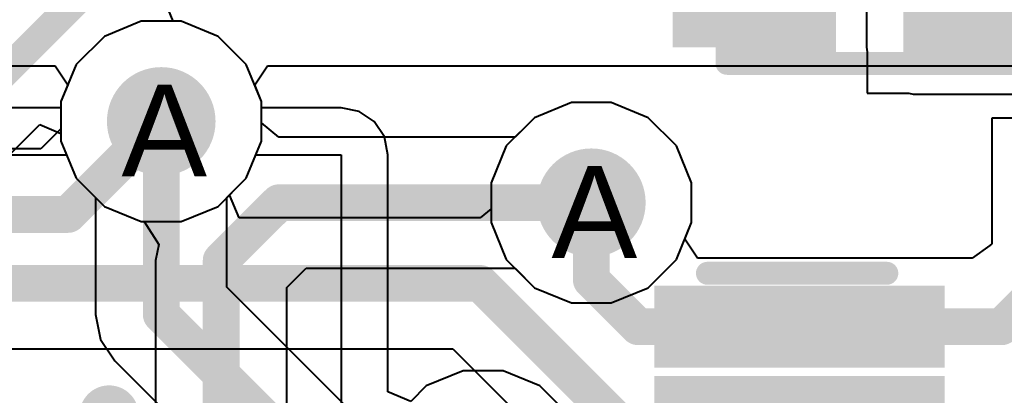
# Model space of a CAD drawing. Header units: inches. Extents: x 0 to 208, y 0 to 213.
# Drawn here: x 5.0592 to 5.2733, y 2.6396 to 2.7214 of the extents above; entities that cross this region are included whole.
import ezdxf

# ---------------------------------------------------------------- set-up
doc = ezdxf.new("R2010")
doc.units = ezdxf.units.IN
doc.header["$MEASUREMENT"] = 0
for name, color, linetype in [('Bottom Layer', 5, 'Continuous'), ('Bottom Overlay', 54, 'Continuous'), ('Bottom Paste', 16, 'Continuous'), ('Bottom Solder', 6, 'Continuous'), ('Drill Drawing', 1, 'Continuous'), ('L2_GND1', 16, 'Continuous'), ('L3_SIG1', 76, 'Continuous'), ('L4_PWR', 90, 'Continuous'), ('L5_GND2', 156, 'Continuous'), ('L6_SIG2', 130, 'Continuous'), ('L7_GND3', 216, 'Continuous'), ('Top Layer', 1, 'Continuous'), ('Via Holes', 16, 'Continuous')]:
    doc.layers.add(name, color=color, linetype=linetype)
doc.styles.add('Arial', font='', dxfattribs={"height": 0.2})
doc.styles.get('Arial').set_extended_font_data('Arial')

# ---------------------------------------------------------------- blocks, each defined once
blk = doc.blocks.new('SOT_563_B_274')
at = {"layer": 'Bottom Layer'}
for points in [[(-0.03496, 0.01378), (-0.03496, 0.02559), (-0.01528, 0.02559), (-0.01528, 0.01378)], [(0.01528, 0.01378), (0.01528, 0.02559), (0.03496, 0.02559), (0.03496, 0.01378)], [(-0.03496, -0.00591), (-0.03496, 0.00591), (-0.01528, 0.00591), (-0.01528, -0.00591)], [(0.01528, -0.00591), (0.01528, 0.00591), (0.03496, 0.00591), (0.03496, -0.00591)], [(-0.03496, -0.02559), (-0.03496, -0.01378), (-0.01528, -0.01378), (-0.01528, -0.02559)], [(0.01528, -0.02559), (0.01528, -0.01378), (0.03496, -0.01378), (0.03496, -0.02559)]]:
    blk.add_hatch(color=5, dxfattribs=at).paths.add_polyline_path(points)
at = {"layer": 'Bottom Paste'}
for points in [[(-0.03496, 0.01378), (-0.03496, 0.02559), (-0.01528, 0.02559), (-0.01528, 0.01378)], [(0.01528, 0.01378), (0.01528, 0.02559), (0.03496, 0.02559), (0.03496, 0.01378)], [(-0.03496, -0.00591), (-0.03496, 0.00591), (-0.01528, 0.00591), (-0.01528, -0.00591)], [(0.01528, -0.00591), (0.01528, 0.00591), (0.03496, 0.00591), (0.03496, -0.00591)], [(-0.03496, -0.02559), (-0.03496, -0.01378), (-0.01528, -0.01378), (-0.01528, -0.02559)], [(0.01528, -0.02559), (0.01528, -0.01378), (0.03496, -0.01378), (0.03496, -0.02559)]]:
    blk.add_hatch(color=16, dxfattribs=at).paths.add_polyline_path(points)
at = {"layer": 'Bottom Solder'}
for points in [[(-0.03896, 0.00978), (-0.03896, 0.02959), (-0.01128, 0.02959), (-0.01128, 0.00978)], [(0.01128, 0.00978), (0.01128, 0.02959), (0.03896, 0.02959), (0.03896, 0.00978)], [(-0.03896, -0.00991), (-0.03896, 0.00991), (-0.01128, 0.00991), (-0.01128, -0.00991)], [(0.01128, -0.00991), (0.01128, 0.00991), (0.03896, 0.00991), (0.03896, -0.00991)], [(-0.03896, -0.02959), (-0.03896, -0.00978), (-0.01128, -0.00978), (-0.01128, -0.02959)], [(0.01128, -0.02959), (0.01128, -0.00978), (0.03896, -0.00978), (0.03896, -0.02959)]]:
    blk.add_hatch(color=6, dxfattribs=at).paths.add_polyline_path(points)
at = {"layer": 'Bottom Overlay'}
for points in [[(0.00787, 0.0315, 0.005, 0.005, 0), (-0.00787, 0.0315, 0.005, 0.005, 0)], [(0.00787, -0.0315, 0.005, 0.005, 0), (-0.00787, -0.0315, 0.005, 0.005, 0)]]:
    blk.add_lwpolyline(points, format="xyseb", dxfattribs=at)
for points in [[(-0.00912, 0.0315, 0.0025, 0.0025, 1), (-0.00662, 0.0315, 0.0025, 0.0025, 1)], [(0.00662, 0.0315, 0.0025, 0.0025, 1), (0.00912, 0.0315, 0.0025, 0.0025, 1)], [(-0.00912, -0.0315, 0.0025, 0.0025, 1), (-0.00662, -0.0315, 0.0025, 0.0025, 1)], [(0.00662, -0.0315, 0.0025, 0.0025, 1), (0.00912, -0.0315, 0.0025, 0.0025, 1)], [(-0.01969, -0.03937, 0.005, 0.005, 1), (-0.02756, -0.03937, 0.005, 0.005, 1)], [(-0.02881, -0.03937, 0.0025, 0.0025, 1), (-0.02631, -0.03937, 0.0025, 0.0025, 1)], [(-0.02093, -0.03937, 0.0025, 0.0025, 1), (-0.01843, -0.03937, 0.0025, 0.0025, 1)]]:
    blk.add_lwpolyline(points, format="xyseb", close=True, dxfattribs=at)
blk = doc.blocks.new('U_DFN2510_10_B_410')
at = {"layer": 'Bottom Layer'}
for points in [[(-0.02756, 0.04429), (-0.00295, 0.04429), (-0.00295, 0.03445), (-0.02756, 0.03445)], [(0.00295, 0.04429), (0.02756, 0.04429), (0.02756, 0.03445), (0.00295, 0.03445)], [(-0.02756, 0.02461), (-0.00295, 0.02461), (-0.00295, 0.01476), (-0.02756, 0.01476)], [(0.00295, 0.02461), (0.02756, 0.02461), (0.02756, 0.01476), (0.00295, 0.01476)], [(-0.02756, 0.00886), (-0.00295, 0.00886), (-0.00295, -0.00886), (-0.02756, -0.00886)], [(0.00295, 0.00886), (0.02756, 0.00886), (0.02756, -0.00886), (0.00295, -0.00886)], [(-0.02756, -0.01476), (-0.00295, -0.01476), (-0.00295, -0.02461), (-0.02756, -0.02461)], [(0.00295, -0.01476), (0.02756, -0.01476), (0.02756, -0.02461), (0.00295, -0.02461)], [(-0.02756, -0.03445), (-0.00295, -0.03445), (-0.00295, -0.04429), (-0.02756, -0.04429)], [(0.00295, -0.03445), (0.02756, -0.03445), (0.02756, -0.04429), (0.00295, -0.04429)]]:
    blk.add_hatch(color=5, dxfattribs=at).paths.add_polyline_path(points)
at = {"layer": 'Bottom Paste'}
for points in [[(-0.02756, 0.04429), (-0.00295, 0.04429), (-0.00295, 0.03445), (-0.02756, 0.03445)], [(0.00295, 0.04429), (0.02756, 0.04429), (0.02756, 0.03445), (0.00295, 0.03445)], [(-0.02756, 0.02461), (-0.00295, 0.02461), (-0.00295, 0.01476), (-0.02756, 0.01476)], [(0.00295, 0.02461), (0.02756, 0.02461), (0.02756, 0.01476), (0.00295, 0.01476)], [(-0.02756, 0.00886), (-0.00295, 0.00886), (-0.00295, -0.00886), (-0.02756, -0.00886)], [(0.00295, 0.00886), (0.02756, 0.00886), (0.02756, -0.00886), (0.00295, -0.00886)], [(-0.02756, -0.01476), (-0.00295, -0.01476), (-0.00295, -0.02461), (-0.02756, -0.02461)], [(0.00295, -0.01476), (0.02756, -0.01476), (0.02756, -0.02461), (0.00295, -0.02461)], [(-0.02756, -0.03445), (-0.00295, -0.03445), (-0.00295, -0.04429), (-0.02756, -0.04429)], [(0.00295, -0.03445), (0.02756, -0.03445), (0.02756, -0.04429), (0.00295, -0.04429)]]:
    blk.add_hatch(color=16, dxfattribs=at).paths.add_polyline_path(points)
at = {"layer": 'Bottom Solder'}
for points in [[(-0.03156, 0.04829), (0.00105, 0.04829), (0.00105, 0.03045), (-0.03156, 0.03045)], [(-0.00105, 0.04829), (0.03156, 0.04829), (0.03156, 0.03045), (-0.00105, 0.03045)], [(-0.03156, 0.02861), (0.00105, 0.02861), (0.00105, 0.01076), (-0.03156, 0.01076)], [(-0.00105, 0.02861), (0.03156, 0.02861), (0.03156, 0.01076), (-0.00105, 0.01076)], [(-0.03156, 0.01286), (0.00105, 0.01286), (0.00105, -0.01286), (-0.03156, -0.01286)], [(-0.00105, 0.01286), (0.03156, 0.01286), (0.03156, -0.01286), (-0.00105, -0.01286)], [(-0.03156, -0.01076), (0.00105, -0.01076), (0.00105, -0.02861), (-0.03156, -0.02861)], [(-0.00105, -0.01076), (0.03156, -0.01076), (0.03156, -0.02861), (-0.00105, -0.02861)], [(-0.03156, -0.03045), (0.00105, -0.03045), (0.00105, -0.04829), (-0.03156, -0.04829)], [(-0.00105, -0.03045), (0.03156, -0.03045), (0.03156, -0.04829), (-0.00105, -0.04829)]]:
    blk.add_hatch(color=6, dxfattribs=at).paths.add_polyline_path(points)
at = {"layer": 'Bottom Overlay'}
for points in [[(-0.02, 0.051, 0.005, 0.005, 0), (0.019, 0.051, 0.005, 0.005, 0)], [(-0.041, -0.046, 0.00787, 0.00787, 0), (-0.041, -0.034, 0.00787, 0.00787, 0)], [(-0.041, -0.034, 0.00787, 0.00787, 0), (-0.035, -0.04, 0.00787, 0.00787, 0)], [(-0.041, -0.046, 0.00787, 0.00787, 0), (-0.035, -0.04, 0.00787, 0.00787, 0)], [(-0.02, -0.051, 0.005, 0.005, 0), (0.019, -0.051, 0.005, 0.005, 0)]]:
    blk.add_lwpolyline(points, format="xyseb", dxfattribs=at)
for points in [[(-0.02125, 0.051, 0.0025, 0.0025, 1), (-0.01875, 0.051, 0.0025, 0.0025, 1)], [(0.01775, 0.051, 0.0025, 0.0025, 1), (0.02025, 0.051, 0.0025, 0.0025, 1)], [(-0.04297, -0.034, 0.00394, 0.00394, 1), (-0.03903, -0.034, 0.00394, 0.00394, 1)], [(-0.04297, -0.034, 0.00394, 0.00394, 1), (-0.03903, -0.034, 0.00394, 0.00394, 1)], [(-0.03697, -0.04, 0.00394, 0.00394, 1), (-0.03303, -0.04, 0.00394, 0.00394, 1)], [(-0.03697, -0.04, 0.00394, 0.00394, 1), (-0.03303, -0.04, 0.00394, 0.00394, 1)], [(-0.04297, -0.046, 0.00394, 0.00394, 1), (-0.03903, -0.046, 0.00394, 0.00394, 1)], [(-0.04297, -0.046, 0.00394, 0.00394, 1), (-0.03903, -0.046, 0.00394, 0.00394, 1)], [(-0.02125, -0.051, 0.0025, 0.0025, 1), (-0.01875, -0.051, 0.0025, 0.0025, 1)], [(0.01775, -0.051, 0.0025, 0.0025, 1), (0.02025, -0.051, 0.0025, 0.0025, 1)]]:
    blk.add_lwpolyline(points, format="xyseb", close=True, dxfattribs=at)
blk = doc.blocks.new('RES_0402_B_497')
at = {"layer": 'Bottom Layer'}
for points in [[(-0.0095, 0.0125), (-0.0095, -0.0125), (-0.0275, -0.0125), (-0.0275, 0.0125)], [(0.0275, 0.0125), (0.0275, -0.0125), (0.0095, -0.0125), (0.0095, 0.0125)]]:
    blk.add_hatch(color=5, dxfattribs=at).paths.add_polyline_path(points)
at = {"layer": 'Bottom Paste'}
for points in [[(-0.0095, 0.0125), (-0.0095, -0.0125), (-0.0275, -0.0125), (-0.0275, 0.0125)], [(0.0275, 0.0125), (0.0275, -0.0125), (0.0095, -0.0125), (0.0095, 0.0125)]]:
    blk.add_hatch(color=16, dxfattribs=at).paths.add_polyline_path(points)
at = {"layer": 'Bottom Solder'}
for points in [[(-0.00733, 0.01467), (-0.00733, -0.01466), (-0.02967, -0.01466), (-0.02967, 0.01467)], [(0.02967, 0.01467), (0.02967, -0.01466), (0.00733, -0.01466), (0.00733, 0.01467)]]:
    blk.add_hatch(color=6, dxfattribs=at).paths.add_polyline_path(points)
at = {"layer": 'Bottom Overlay'}
for points in [[(-0.031, 0.016, 0.005, 0.005, 0), (0.031, 0.016, 0.005, 0.005, 0)], [(-0.031, -0.016, 0.005, 0.005, 0), (-0.031, 0.016, 0.005, 0.005, 0)], [(0.031, -0.016, 0.005, 0.005, 0), (0.031, 0.016, 0.005, 0.005, 0)], [(-0.032, 0.017, 0.000127, 0.000127, 0), (0.032, 0.017, 0.000127, 0.000127, 0)], [(-0.031, -0.016, 0.005, 0.005, 0), (0.031, -0.016, 0.005, 0.005, 0)]]:
    blk.add_lwpolyline(points, format="xyseb", dxfattribs=at)
for points in [[(-0.03225, 0.016, 0.0025, 0.0025, 1), (-0.02975, 0.016, 0.0025, 0.0025, 1)], [(-0.03225, 0.016, 0.0025, 0.0025, 1), (-0.02975, 0.016, 0.0025, 0.0025, 1)], [(0.02975, 0.016, 0.0025, 0.0025, 1), (0.03225, 0.016, 0.0025, 0.0025, 1)], [(0.02975, 0.016, 0.0025, 0.0025, 1), (0.03225, 0.016, 0.0025, 0.0025, 1)], [(-0.03203, 0.017, 0.0000635, 0.0000635, 1), (-0.03197, 0.017, 0.0000635, 0.0000635, 1)], [(0.03197, 0.017, 0.0000635, 0.0000635, 1), (0.03203, 0.017, 0.0000635, 0.0000635, 1)], [(-0.03225, -0.016, 0.0025, 0.0025, 1), (-0.02975, -0.016, 0.0025, 0.0025, 1)], [(-0.03225, -0.016, 0.0025, 0.0025, 1), (-0.02975, -0.016, 0.0025, 0.0025, 1)], [(0.02975, -0.016, 0.0025, 0.0025, 1), (0.03225, -0.016, 0.0025, 0.0025, 1)], [(0.02975, -0.016, 0.0025, 0.0025, 1), (0.03225, -0.016, 0.0025, 0.0025, 1)]]:
    blk.add_lwpolyline(points, format="xyseb", close=True, dxfattribs=at)

msp = doc.modelspace()

# ---------------------------------------------------------------- hatches: boundary and pattern name
at = {"layer": 'Bottom Layer'}
for points in [[(5.20118, 2.83389), (5.20118, 2.71539), (5.2345, 2.71539), (5.2345, 2.83389)], [(5.2535, 2.71539), (5.35142, 2.71539), (5.35142, 2.74039), (5.2535, 2.74039)]]:
    msp.add_hatch(color=5, dxfattribs=at).paths.add_polyline_path(points)
h = msp.add_hatch(color=5, dxfattribs=at)
edge = h.paths.add_edge_path()
edge.add_arc((5.08996, 2.69926), 0.01181, 0, 360)
h = msp.add_hatch(color=5, dxfattribs=at)
edge = h.paths.add_edge_path()
edge.add_arc((5.18349, 2.68156), 0.01181, 0, 360)
at = {"layer": 'L2_GND1'}
h = msp.add_hatch(color=16, dxfattribs=at)
edge = h.paths.add_edge_path()
edge.add_arc((5.08996, 2.69926), 0.01181, 0, 360)
h = msp.add_hatch(color=16, dxfattribs=at)
edge = h.paths.add_edge_path()
edge.add_arc((5.18349, 2.68156), 0.01181, 0, 360)
at = {"layer": 'L3_SIG1'}
h = msp.add_hatch(color=76, dxfattribs=at)
edge = h.paths.add_edge_path()
edge.add_arc((5.08996, 2.69926), 0.01181, 0, 360)
h = msp.add_hatch(color=76, dxfattribs=at)
edge = h.paths.add_edge_path()
edge.add_arc((5.18349, 2.68156), 0.01181, 0, 360)
at = {"layer": 'L4_PWR'}
h = msp.add_hatch(color=90, dxfattribs=at)
edge = h.paths.add_edge_path()
edge.add_arc((5.08996, 2.69926), 0.01181, 0, 360)
h = msp.add_hatch(color=90, dxfattribs=at)
edge = h.paths.add_edge_path()
edge.add_arc((5.18349, 2.68156), 0.01181, 0, 360)
at = {"layer": 'L5_GND2'}
h = msp.add_hatch(color=156, dxfattribs=at)
edge = h.paths.add_edge_path()
edge.add_arc((5.08996, 2.69926), 0.01181, 0, 360)
h = msp.add_hatch(color=156, dxfattribs=at)
edge = h.paths.add_edge_path()
edge.add_arc((5.18349, 2.68156), 0.01181, 0, 360)
at = {"layer": 'L6_SIG2'}
h = msp.add_hatch(color=130, dxfattribs=at)
edge = h.paths.add_edge_path()
edge.add_arc((5.08996, 2.69926), 0.01181, 0, 360)
h = msp.add_hatch(color=130, dxfattribs=at)
edge = h.paths.add_edge_path()
edge.add_arc((5.18349, 2.68156), 0.01181, 0, 360)
at = {"layer": 'L7_GND3'}
h = msp.add_hatch(color=216, dxfattribs=at)
edge = h.paths.add_edge_path()
edge.add_arc((5.08996, 2.69926), 0.01181, 0, 360)
h = msp.add_hatch(color=216, dxfattribs=at)
edge = h.paths.add_edge_path()
edge.add_arc((5.18349, 2.68156), 0.01181, 0, 360)
at = {"layer": 'Top Layer'}
h = msp.add_hatch(color=1, dxfattribs=at)
edge = h.paths.add_edge_path()
edge.add_arc((5.08996, 2.69926), 0.01181, 0, 360)
h = msp.add_hatch(color=1, dxfattribs=at)
edge = h.paths.add_edge_path()
edge.add_arc((5.18349, 2.68156), 0.01181, 0, 360)
at = {"layer": 'Via Holes'}
h = msp.add_hatch(color=7, dxfattribs=at)
edge = h.paths.add_edge_path()
edge.add_arc((5.08996, 2.69926), 0.00591, 0, 360)
h = msp.add_hatch(color=7, dxfattribs=at)
edge = h.paths.add_edge_path()
edge.add_arc((5.18349, 2.68156), 0.00591, 0, 360)

# ---------------------------------------------------------------- linework, layer by layer
at = {"layer": 'Bottom Layer'}
for p, q in [((5.2433, 2.74039), (5.2433, 2.71539)), ((5.08562, 2.72108), (5.0776, 2.71775)), ((5.0943, 2.72108), (5.08562, 2.72108)), ((5.10231, 2.71775), (5.0943, 2.72108)), ((5.0776, 2.71775), (5.07147, 2.71162)), ((5.10845, 2.71162), (5.10231, 2.71775)), ((5.2433, 2.71539), (5.2435, 2.71441)), ((5.2435, 2.71441), (5.2435, 2.70539)), ((5.07147, 2.71162), (5.06815, 2.7036)), ((5.11177, 2.7036), (5.10845, 2.71162)), ((5.2435, 2.70539), (5.25251, 2.70539)), ((5.25251, 2.70539), (5.2535, 2.70519)), ((5.2535, 2.70519), (5.28056, 2.70519)), ((5.06815, 2.7036), (5.06815, 2.69764)), ((5.11177, 2.69493), (5.11177, 2.7036)), ((5.17916, 2.70337), (5.17114, 2.70005)), ((5.18783, 2.70337), (5.17916, 2.70337)), ((5.19585, 2.70005), (5.18783, 2.70337)), ((5.17114, 2.70005), (5.165, 2.69391)), ((5.20198, 2.69391), (5.19585, 2.70005)), ((5.28056, 2.69999), (5.27056, 2.69999)), ((5.27056, 2.69999), (5.27056, 2.67262)), ((5.06815, 2.69764), (5.06378, 2.69327)), ((5.10845, 2.68691), (5.11177, 2.69493)), ((5.165, 2.69391), (5.16168, 2.6859)), ((5.2053, 2.6859), (5.20198, 2.69391)), ((5.06378, 2.69327), (4.98545, 2.69327)), ((5.10482, 2.68327), (5.10845, 2.68691)), ((5.16168, 2.6859), (5.16168, 2.68023)), ((5.2053, 2.67722), (5.2053, 2.6859)), ((5.10689, 2.67827), (5.10482, 2.68327)), ((5.16168, 2.68023), (5.1593, 2.67827)), ((5.1593, 2.67827), (5.10689, 2.67827)), ((5.1593, 2.67827), (5.1593, 2.67827)), ((5.20382, 2.67364), (5.2053, 2.67722)), ((5.2066, 2.66949), (5.20382, 2.67364)), ((5.27017, 2.67223), (5.2663, 2.66949)), ((5.27056, 2.67262), (5.27017, 2.67223)), ((5.2663, 2.66949), (5.2066, 2.66949)), ((4.28291, 2.64973), (5.15338, 2.64973)), ((5.15338, 2.64973), (5.16583, 2.63728))]:
    msp.add_line(p, q, dxfattribs=at)
for points in [[(5.0697, 2.679, 0.008, 0.008, 0), (5.08996, 2.69926, 0.008, 0.008, 0)], [(5.18349, 2.66475, 0.008, 0.008, 0), (5.18349, 2.68156, 0.008, 0.008, 0)], [(4.27079, 2.679, 0.008, 0.008, 0), (5.0697, 2.679, 0.008, 0.008, 0)], [(5.27269, 2.65456, 0.008, 0.008, 0), (5.29434, 2.67621, 0.008, 0.008, 0)], [(4.277, 2.664, 0.008, 0.008, 0), (5.1593, 2.664, 0.008, 0.008, 0)], [(5.1593, 2.664, 0.008, 0.008, 0), (5.17593, 2.64737, 0.008, 0.008, 0)], [(5.18349, 2.66475, 0.008, 0.008, 0), (5.19368, 2.65456, 0.008, 0.008, 0)], [(5.19368, 2.65456, 0.008, 0.008, 0), (5.21349, 2.65456, 0.008, 0.008, 0)], [(5.21349, 2.65456, 0.008, 0.008, 0), (5.244, 2.65456, 0.008, 0.008, 0)], [(5.244, 2.65456, 0.008, 0.008, 0), (5.27269, 2.65456, 0.008, 0.008, 0)], [(5.17593, 2.64737, 0.008, 0.008, 0), (5.18841, 2.63488, 0.008, 0.008, 0)]]:
    msp.add_lwpolyline(points, format="xyseb", dxfattribs=at)
for points in [[(5.08796, 2.69926, 0.004, 0.004, 1), (5.09196, 2.69926, 0.004, 0.004, 1)], [(5.18149, 2.68156, 0.004, 0.004, 1), (5.18549, 2.68156, 0.004, 0.004, 1)], [(5.0677, 2.679, 0.004, 0.004, 1), (5.0717, 2.679, 0.004, 0.004, 1)], [(5.0677, 2.679, 0.004, 0.004, 1), (5.0717, 2.679, 0.004, 0.004, 1)], [(5.1573, 2.664, 0.004, 0.004, 1), (5.1613, 2.664, 0.004, 0.004, 1)], [(5.1573, 2.664, 0.004, 0.004, 1), (5.1613, 2.664, 0.004, 0.004, 1)], [(5.18149, 2.66475, 0.004, 0.004, 1), (5.18549, 2.66475, 0.004, 0.004, 1)], [(5.18149, 2.66475, 0.004, 0.004, 1), (5.18549, 2.66475, 0.004, 0.004, 1)], [(5.19168, 2.65456, 0.004, 0.004, 1), (5.19568, 2.65456, 0.004, 0.004, 1)], [(5.19168, 2.65456, 0.004, 0.004, 1), (5.19568, 2.65456, 0.004, 0.004, 1)], [(5.21149, 2.65456, 0.004, 0.004, 1), (5.21549, 2.65456, 0.004, 0.004, 1)], [(5.21149, 2.65456, 0.004, 0.004, 1), (5.21549, 2.65456, 0.004, 0.004, 1)], [(5.242, 2.65456, 0.004, 0.004, 1), (5.246, 2.65456, 0.004, 0.004, 1)], [(5.242, 2.65456, 0.004, 0.004, 1), (5.246, 2.65456, 0.004, 0.004, 1)], [(5.27069, 2.65456, 0.004, 0.004, 1), (5.27469, 2.65456, 0.004, 0.004, 1)], [(5.27069, 2.65456, 0.004, 0.004, 1), (5.27469, 2.65456, 0.004, 0.004, 1)], [(5.17393, 2.64737, 0.004, 0.004, 1), (5.17793, 2.64737, 0.004, 0.004, 1)], [(5.17393, 2.64737, 0.004, 0.004, 1), (5.17793, 2.64737, 0.004, 0.004, 1)]]:
    msp.add_lwpolyline(points, format="xyseb", close=True, dxfattribs=at)
at = {"layer": 'L2_GND1'}
for p, q in [((5.08562, 2.72108), (5.0776, 2.71775)), ((5.0943, 2.72108), (5.08562, 2.72108)), ((5.10231, 2.71775), (5.0943, 2.72108)), ((5.0776, 2.71775), (5.07147, 2.71162)), ((5.10845, 2.71162), (5.10231, 2.71775)), ((5.07147, 2.71162), (5.06815, 2.7036)), ((5.11177, 2.7036), (5.10845, 2.71162)), ((5.06815, 2.7036), (5.06815, 2.69493)), ((5.11177, 2.69493), (5.11177, 2.7036)), ((5.17916, 2.70337), (5.17114, 2.70005)), ((5.18783, 2.70337), (5.17916, 2.70337)), ((5.19585, 2.70005), (5.18783, 2.70337)), ((5.17114, 2.70005), (5.165, 2.69391)), ((5.20198, 2.69391), (5.19585, 2.70005)), ((5.06815, 2.69493), (5.07147, 2.68691)), ((5.10845, 2.68691), (5.11177, 2.69493)), ((5.165, 2.69391), (5.16168, 2.6859)), ((5.2053, 2.6859), (5.20198, 2.69391)), ((5.07147, 2.68691), (5.0776, 2.68077)), ((5.10231, 2.68077), (5.10845, 2.68691)), ((5.16168, 2.6859), (5.16168, 2.67722)), ((5.2053, 2.67722), (5.2053, 2.6859)), ((5.0776, 2.68077), (5.08562, 2.67745)), ((5.0943, 2.67745), (5.10231, 2.68077)), ((5.08562, 2.67745), (5.0943, 2.67745)), ((5.16168, 2.67722), (5.165, 2.6692)), ((5.20198, 2.6692), (5.2053, 2.67722)), ((5.165, 2.6692), (5.17114, 2.66307)), ((5.19585, 2.66307), (5.20198, 2.6692)), ((5.17114, 2.66307), (5.17916, 2.65975)), ((5.18783, 2.65975), (5.19585, 2.66307)), ((5.17916, 2.65975), (5.18783, 2.65975))]:
    msp.add_line(p, q, dxfattribs=at)
at = {"layer": 'L3_SIG1'}
for p, q in [((5.08562, 2.72108), (5.0776, 2.71775)), ((5.0943, 2.72108), (5.08562, 2.72108)), ((5.10231, 2.71775), (5.0943, 2.72108)), ((5.0776, 2.71775), (5.07147, 2.71162)), ((5.10845, 2.71162), (5.10231, 2.71775)), ((5.07147, 2.71162), (5.06815, 2.7036)), ((5.11177, 2.7036), (5.10845, 2.71162)), ((5.06815, 2.7036), (5.06815, 2.69493)), ((5.11177, 2.69493), (5.11177, 2.7036)), ((5.17916, 2.70337), (5.17114, 2.70005)), ((5.18783, 2.70337), (5.17916, 2.70337)), ((5.19585, 2.70005), (5.18783, 2.70337)), ((5.17114, 2.70005), (5.165, 2.69391)), ((5.20198, 2.69391), (5.19585, 2.70005)), ((5.06815, 2.69493), (5.07147, 2.68691)), ((5.10845, 2.68691), (5.11177, 2.69493)), ((5.165, 2.69391), (5.16168, 2.6859)), ((5.2053, 2.6859), (5.20198, 2.69391)), ((5.07147, 2.68691), (5.07569, 2.68269)), ((5.10423, 2.68269), (5.10845, 2.68691)), ((5.16168, 2.6859), (5.16168, 2.67722)), ((5.2053, 2.67722), (5.2053, 2.6859)), ((5.07569, 2.68269), (5.07569, 2.65726)), ((5.10423, 2.66317), (5.10423, 2.68269)), ((5.16168, 2.67722), (5.165, 2.6692)), ((5.20198, 2.6692), (5.2053, 2.67722)), ((5.165, 2.6692), (5.17114, 2.66307)), ((5.19585, 2.66307), (5.20198, 2.6692)), ((5.15741, 2.60999), (5.10423, 2.66317)), ((5.17114, 2.66307), (5.17916, 2.65975)), ((5.18783, 2.65975), (5.19585, 2.66307)), ((5.17916, 2.65975), (5.18783, 2.65975)), ((5.07569, 2.65726), (5.07569, 2.65726)), ((5.07569, 2.65726), (5.07677, 2.65179)), ((5.07677, 2.65179), (5.07987, 2.64716)), ((5.07987, 2.64716), (5.10422, 2.62281))]:
    msp.add_line(p, q, dxfattribs=at)
for points in [[(5.08996, 2.65726, 0.008, 0.008, 0), (5.08996, 2.69926, 0.008, 0.008, 0)], [(5.08996, 2.65726, 0.008, 0.008, 0), (5.15904, 2.58818, 0.008, 0.008, 0)]]:
    msp.add_lwpolyline(points, format="xyseb", dxfattribs=at)
for points in [[(5.08796, 2.69926, 0.004, 0.004, 1), (5.09196, 2.69926, 0.004, 0.004, 1)], [(5.08796, 2.65726, 0.004, 0.004, 1), (5.09196, 2.65726, 0.004, 0.004, 1)], [(5.08796, 2.65726, 0.004, 0.004, 1), (5.09196, 2.65726, 0.004, 0.004, 1)]]:
    msp.add_lwpolyline(points, format="xyseb", close=True, dxfattribs=at)
at = {"layer": 'L4_PWR'}
for p, q in [((5.08562, 2.72108), (5.0776, 2.71775)), ((5.0943, 2.72108), (5.08562, 2.72108)), ((5.10231, 2.71775), (5.0943, 2.72108)), ((5.0776, 2.71775), (5.07147, 2.71162)), ((5.10845, 2.71162), (5.10231, 2.71775)), ((5.07147, 2.71162), (5.06815, 2.7036)), ((5.11177, 2.7036), (5.10845, 2.71162)), ((5.06815, 2.7022), (4.38087, 2.7022)), ((5.06815, 2.7036), (5.06815, 2.7022)), ((5.11177, 2.7022), (5.11177, 2.7036)), ((5.12906, 2.7022), (5.11177, 2.7022)), ((5.13297, 2.70142), (5.12906, 2.7022)), ((5.17916, 2.70337), (5.17114, 2.70005)), ((5.18783, 2.70337), (5.17916, 2.70337)), ((5.19585, 2.70005), (5.18783, 2.70337)), ((5.13627, 2.69921), (5.13297, 2.70142)), ((5.17114, 2.70005), (5.165, 2.69391)), ((5.20198, 2.69391), (5.19585, 2.70005)), ((5.13848, 2.6959), (5.13627, 2.69921)), ((5.13926, 2.692), (5.13848, 2.6959)), ((5.165, 2.69391), (5.16168, 2.6859)), ((5.2053, 2.6859), (5.20198, 2.69391)), ((4.37819, 2.692), (5.06936, 2.692)), ((5.06936, 2.692), (5.07147, 2.68691)), ((5.10845, 2.68691), (5.11056, 2.692)), ((5.11056, 2.692), (5.12906, 2.692)), ((5.12906, 2.692), (5.12906, 2.60313)), ((5.13926, 2.6404), (5.13926, 2.692)), ((5.07147, 2.68691), (5.0776, 2.68077)), ((5.10231, 2.68077), (5.10845, 2.68691)), ((5.16168, 2.6859), (5.16168, 2.67722)), ((5.2053, 2.67722), (5.2053, 2.6859)), ((5.0776, 2.68077), (5.08562, 2.67745)), ((5.0943, 2.67745), (5.10231, 2.68077)), ((5.08562, 2.67745), (5.0943, 2.67745)), ((5.16168, 2.67722), (5.165, 2.6692)), ((5.20198, 2.6692), (5.2053, 2.67722)), ((5.165, 2.6692), (5.17114, 2.66307)), ((5.19585, 2.66307), (5.20198, 2.6692)), ((5.17114, 2.66307), (5.17916, 2.65975)), ((5.18783, 2.65975), (5.19585, 2.66307)), ((5.17916, 2.65975), (5.18783, 2.65975)), ((5.15562, 2.64499), (5.1476, 2.64167)), ((5.1643, 2.64499), (5.15562, 2.64499)), ((5.17231, 2.64167), (5.1643, 2.64499)), ((5.14426, 2.63833), (5.13926, 2.6404)), ((5.1476, 2.64167), (5.14426, 2.63833)), ((5.17845, 2.63554), (5.17231, 2.64167))]:
    msp.add_line(p, q, dxfattribs=at)
at = {"layer": 'L5_GND2'}
for p, q in [((5.08562, 2.72108), (5.0776, 2.71775)), ((5.0943, 2.72108), (5.08562, 2.72108)), ((5.10231, 2.71775), (5.0943, 2.72108)), ((5.0776, 2.71775), (5.07147, 2.71162)), ((5.10845, 2.71162), (5.10231, 2.71775)), ((5.07147, 2.71162), (5.06815, 2.7036)), ((5.11177, 2.7036), (5.10845, 2.71162)), ((5.06815, 2.7036), (5.06815, 2.69493)), ((5.11177, 2.69493), (5.11177, 2.7036)), ((5.17916, 2.70337), (5.17114, 2.70005)), ((5.18783, 2.70337), (5.17916, 2.70337)), ((5.19585, 2.70005), (5.18783, 2.70337)), ((5.17114, 2.70005), (5.165, 2.69391)), ((5.20198, 2.69391), (5.19585, 2.70005)), ((5.06815, 2.69493), (5.07147, 2.68691)), ((5.10845, 2.68691), (5.11177, 2.69493)), ((5.165, 2.69391), (5.16168, 2.6859)), ((5.2053, 2.6859), (5.20198, 2.69391)), ((5.07147, 2.68691), (5.0776, 2.68077)), ((5.10231, 2.68077), (5.10845, 2.68691)), ((5.16168, 2.6859), (5.16168, 2.67722)), ((5.2053, 2.67722), (5.2053, 2.6859)), ((5.0776, 2.68077), (5.08562, 2.67745)), ((5.0943, 2.67745), (5.10231, 2.68077)), ((5.08562, 2.67745), (5.0943, 2.67745)), ((5.16168, 2.67722), (5.165, 2.6692)), ((5.20198, 2.6692), (5.2053, 2.67722)), ((5.165, 2.6692), (5.17114, 2.66307)), ((5.19585, 2.66307), (5.20198, 2.6692)), ((5.17114, 2.66307), (5.17916, 2.65975)), ((5.18783, 2.65975), (5.19585, 2.66307)), ((5.17916, 2.65975), (5.18783, 2.65975))]:
    msp.add_line(p, q, dxfattribs=at)
at = {"layer": 'L6_SIG2'}
for p, q in [((5.09259, 2.72108), (5.09068, 2.72569)), ((5.0943, 2.72108), (5.09259, 2.72108)), ((5.10231, 2.71775), (5.0943, 2.72108)), ((5.10845, 2.71162), (5.10231, 2.71775)), ((5.11177, 2.7036), (5.10845, 2.71162)), ((5.11177, 2.69894), (5.11177, 2.7036)), ((5.17916, 2.70337), (5.17114, 2.70005)), ((5.18783, 2.70337), (5.17916, 2.70337)), ((5.19585, 2.70005), (5.18783, 2.70337)), ((5.17114, 2.70005), (5.16692, 2.69583)), ((5.20198, 2.69391), (5.19585, 2.70005)), ((5.03194, 2.66696), (5.06353, 2.69855)), ((5.06353, 2.69855), (5.06815, 2.69663)), ((5.11556, 2.69583), (5.11177, 2.69894)), ((5.06815, 2.69663), (5.06815, 2.69493)), ((5.16692, 2.69583), (5.11556, 2.69583)), ((5.11556, 2.69583), (5.11556, 2.69583)), ((5.06815, 2.69493), (5.07147, 2.68691)), ((5.2053, 2.6859), (5.20198, 2.69391)), ((5.07147, 2.68691), (5.0776, 2.68077)), ((5.2053, 2.67722), (5.2053, 2.6859)), ((5.0776, 2.68077), (5.08562, 2.67745)), ((5.08562, 2.67745), (5.08625, 2.67745)), ((5.08625, 2.67745), (5.08941, 2.67245)), ((5.20198, 2.6692), (5.2053, 2.67722)), ((5.08941, 2.67245), (5.08873, 2.669)), ((5.08873, 2.669), (5.08873, 2.669)), ((5.08873, 2.669), (5.08873, 2.61257)), ((5.19585, 2.66307), (5.20198, 2.6692)), ((5.11727, 2.66309), (5.12147, 2.66728)), ((5.12147, 2.66728), (5.16692, 2.66728)), ((5.16692, 2.66728), (5.17114, 2.66307)), ((5.11727, 2.61257), (5.11727, 2.66309)), ((5.17114, 2.66307), (5.17916, 2.65975)), ((5.18783, 2.65975), (5.19585, 2.66307)), ((5.17916, 2.65975), (5.18783, 2.65975))]:
    msp.add_line(p, q, dxfattribs=at)
for points in [[(5.02245, 2.67645, 0.00633, 0.00633, 0), (5.215, 2.869, 0.00633, 0.00633, 0)], [(5.103, 2.669, 0.008, 0.008, 0), (5.11556, 2.68156, 0.008, 0.008, 0)], [(5.11556, 2.68156, 0.008, 0.008, 0), (5.18349, 2.68156, 0.008, 0.008, 0)], [(5.103, 2.596, 0.008, 0.008, 0), (5.103, 2.669, 0.008, 0.008, 0)]]:
    msp.add_lwpolyline(points, format="xyseb", dxfattribs=at)
for points in [[(5.11356, 2.68156, 0.004, 0.004, 1), (5.11756, 2.68156, 0.004, 0.004, 1)], [(5.11356, 2.68156, 0.004, 0.004, 1), (5.11756, 2.68156, 0.004, 0.004, 1)], [(5.18149, 2.68156, 0.004, 0.004, 1), (5.18549, 2.68156, 0.004, 0.004, 1)], [(5.101, 2.669, 0.004, 0.004, 1), (5.105, 2.669, 0.004, 0.004, 1)], [(5.101, 2.669, 0.004, 0.004, 1), (5.105, 2.669, 0.004, 0.004, 1)]]:
    msp.add_lwpolyline(points, format="xyseb", close=True, dxfattribs=at)
at = {"layer": 'L7_GND3'}
for p, q in [((4.38363, 2.71135), (5.06686, 2.71135)), ((5.06686, 2.71135), (5.06963, 2.70719)), ((5.11028, 2.70719), (5.11306, 2.71135)), ((5.11306, 2.71135), (5.52462, 2.71135)), ((5.06963, 2.70719), (5.06815, 2.7036)), ((5.11177, 2.7036), (5.11028, 2.70719)), ((5.06815, 2.7036), (5.06815, 2.69493)), ((5.11177, 2.69493), (5.11177, 2.7036)), ((5.17916, 2.70337), (5.17114, 2.70005)), ((5.18783, 2.70337), (5.17916, 2.70337)), ((5.19585, 2.70005), (5.18783, 2.70337)), ((5.17114, 2.70005), (5.165, 2.69391)), ((5.20198, 2.69391), (5.19585, 2.70005)), ((5.06815, 2.69493), (5.07147, 2.68691)), ((5.10845, 2.68691), (5.11177, 2.69493)), ((5.165, 2.69391), (5.16168, 2.6859)), ((5.2053, 2.6859), (5.20198, 2.69391)), ((5.07147, 2.68691), (5.0776, 2.68077)), ((5.10231, 2.68077), (5.10845, 2.68691)), ((5.16168, 2.6859), (5.16168, 2.67722)), ((5.2053, 2.67722), (5.2053, 2.6859)), ((5.0776, 2.68077), (5.08562, 2.67745)), ((5.0943, 2.67745), (5.10231, 2.68077)), ((5.08562, 2.67745), (5.0943, 2.67745)), ((5.16168, 2.67722), (5.165, 2.6692)), ((5.20198, 2.6692), (5.2053, 2.67722)), ((5.165, 2.6692), (5.17114, 2.66307)), ((5.19585, 2.66307), (5.20198, 2.6692)), ((5.17114, 2.66307), (5.17916, 2.65975)), ((5.18783, 2.65975), (5.19585, 2.66307)), ((5.17916, 2.65975), (5.18783, 2.65975))]:
    msp.add_line(p, q, dxfattribs=at)
at = {"layer": 'Top Layer'}
for p, q in [((5.08562, 2.72108), (5.0776, 2.71775)), ((5.0943, 2.72108), (5.08562, 2.72108)), ((5.10231, 2.71775), (5.0943, 2.72108)), ((5.0776, 2.71775), (5.07147, 2.71162)), ((5.10845, 2.71162), (5.10231, 2.71775)), ((5.07147, 2.71162), (5.06815, 2.7036)), ((5.11177, 2.7036), (5.10845, 2.71162)), ((5.06815, 2.7036), (5.06815, 2.69493)), ((5.11177, 2.69493), (5.11177, 2.7036)), ((5.17916, 2.70337), (5.17114, 2.70005)), ((5.18783, 2.70337), (5.17916, 2.70337)), ((5.19585, 2.70005), (5.18783, 2.70337)), ((5.17114, 2.70005), (5.165, 2.69391)), ((5.20198, 2.69391), (5.19585, 2.70005)), ((5.06815, 2.69493), (5.07147, 2.68691)), ((5.10845, 2.68691), (5.11177, 2.69493)), ((5.165, 2.69391), (5.16168, 2.6859)), ((5.2053, 2.6859), (5.20198, 2.69391)), ((5.07147, 2.68691), (5.0776, 2.68077)), ((5.10231, 2.68077), (5.10845, 2.68691)), ((5.16168, 2.6859), (5.16168, 2.67722)), ((5.2053, 2.67722), (5.2053, 2.6859)), ((5.0776, 2.68077), (5.08562, 2.67745)), ((5.0943, 2.67745), (5.10231, 2.68077)), ((5.08562, 2.67745), (5.0943, 2.67745)), ((5.16168, 2.67722), (5.165, 2.6692)), ((5.20198, 2.6692), (5.2053, 2.67722)), ((5.165, 2.6692), (5.17114, 2.66307)), ((5.19585, 2.66307), (5.20198, 2.6692)), ((5.17114, 2.66307), (5.17916, 2.65975)), ((5.18783, 2.65975), (5.19585, 2.66307)), ((5.17916, 2.65975), (5.18783, 2.65975))]:
    msp.add_line(p, q, dxfattribs=at)

# ---------------------------------------------------------------- block references
for name, p in [('RES_0402_B_497', (5.244, 2.72789)), ('U_DFN2510_10_B_410', (5.22874, 2.6152))]:
    msp.add_blockref(name, p)
at = {"rotation": 180}
msp.add_blockref('SOT_563_B_274', (5.055, 2.596), dxfattribs=at)

# ---------------------------------------------------------------- texts
at = {"layer": 'Drill Drawing', "style": 'Arial'}
for p in [(5.0813, 2.68727), (5.17483, 2.66956)]:
    msp.add_text('A', height=0.02, dxfattribs=at).set_placement(p)

doc.saveas('drawing.dxf')
